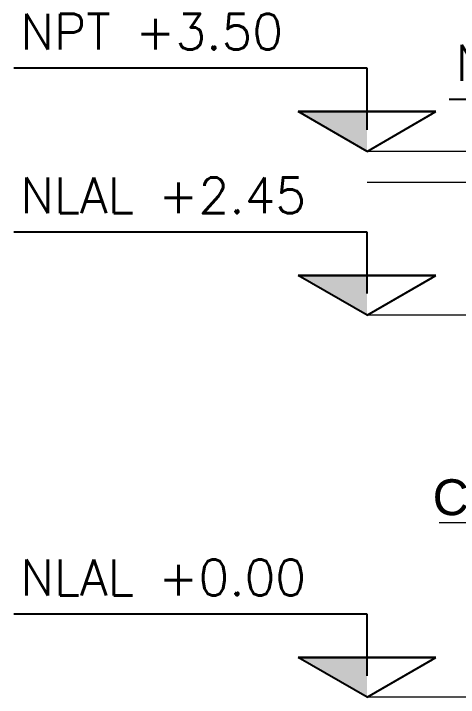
# Model space of a CAD drawing. Header units: metres. Extents: x 14 to 161, y 5 to 309.
# Drawn here: x 104.685 to 107.537, y 74.024 to 78.408 of the extents above; entities that cross this region are included whole.
import ezdxf
from ezdxf import colors
from ezdxf.entities.mleader import LeaderData, LeaderLine
from ezdxf.math import Vec2, Vec3

# ---------------------------------------------------------------- set-up
doc = ezdxf.new("R2010")
doc.units = ezdxf.units.M
doc.linetypes.add('CENTRO2', pattern=[0.8999999999999999, 0.6, -0.1, 0.1, -0.1])
for name, color, linetype, lineweight in [('E-Castillos', 3, 'Continuous', 5), ('E-Ejes', 1, 'CENTRO2', 9), ('E-Textos', 3, 'Continuous', 15)]:
    doc.layers.add(name, color=color, linetype=linetype, lineweight=lineweight)
doc.layers.add('E-Cotas', color=2, linetype='Continuous')
doc.styles.add('ASHADE', font='simplex.shx')
doc.styles.add('General', font='arial.ttf', dxfattribs={"height": 2.3})

# ---------------------------------------------------------------- blocks, each defined once
blk = doc.blocks.new('*U817')
at = {"layer": 'E-Cotas', "color": 2}
for p, q in [((-3.830894712564259e-08, 5.328313049120647), (-22.6614447994189, 5.328313049120647)), ((-3.830894712564259e-08, 1.383696414721948), (-3.830894712564259e-08, 5.328313049120647)), ((-4.417412719814031, 2.550394406733852), (4.417412652509363, 2.550394406733852)), ((4.417412652509363, 2.550394406733852), (-4.417412719814031, 2.550394406733852)), ((-3.830894712564259e-08, 2.054315384469874e-09), (-4.417412719814031, 2.550394406733852)), ((-3.830894712564259e-08, 2.054315384469874e-09), (-4.417412719814031, 2.550394406733852)), ((-3.830894712564259e-08, 2.054315384469874e-09), (4.417412652509363, 2.550394406733852)), ((-1.036926988717823e-08, -7.258910361684912e-09), (4.196640550034196, 2.42293155957554))]:
    blk.add_line(p, q, dxfattribs=at)
blk.add_solid([(-4.417412719814031, 2.550394406733852), (-3.830894712564259e-08, 2.550394406733852), (-4.417412719814031, 2.550394406733852), (-3.830894712564259e-08, 2.054315384469874e-09)], dxfattribs=at)
at = {"layer": 'E-Textos', "color": 3, "ltscale": 0.5, "style": 'ASHADE'}
blk.add_attdef('NLAL', (-22.24336711968285, 6.53209489501368, -0.2012455378280725), '', height=2.3, dxfattribs=at)

msp = doc.modelspace()

# ---------------------------------------------------------------- linework, layer by layer
at = {"layer": 'E-Ejes', "ltscale": 20}
msp.add_line((112.5363769425707, 77.32430136407456), (106.951277185991, 77.32430136407456), dxfattribs=at)
for points in [[(110.7363769425712, 77.52430136407445), (106.9512771815839, 77.52430136407456)], [(108.636387193615, 76.47430136407455), (106.9512771815839, 76.47430136407455)], [(110.7363769425711, 74.02430136407445), (106.9512771815839, 74.02430136407456)]]:
    msp.add_lwpolyline(points, dxfattribs=at)

# ---------------------------------------------------------------- block references
at = {"layer": 'E-Cotas', "ltscale": 0.5, "xscale": 0.1, "yscale": 0.1, "zscale": 0.1}
for p, values in [((106.9512771898219, 77.52430136641355), {'NLAL': 'NPT +3.50'}), ((109.7438270725188, 77.32430136641355), {'NLAL': 'NLAL +3.30'}), ((106.9512771898219, 76.47430136641354), {'NLAL': 'NLAL +2.45'}), ((106.9512771854148, 74.02430136641355), {'NLAL': 'NLAL +0.00'})]:
    msp.add_blockref('*U817', p, dxfattribs=at).add_auto_attribs(values)

# ---------------------------------------------------------------- leaders
at = {"layer": 'E-Castillos', "ltscale": 0.5}
ml = msp.add_multileader_mtext('Standard', dxfattribs=at)
ml.set_content('CM1', color=3, style='General')
ml.set_leader_properties(color=2, linetype='Continuous', lineweight=15)
ml.build(insert=Vec2(0, 0))
ml.multileader.update_dxf_attribs({"text_left_attachment_type": 5, "text_right_attachment_type": 5, "dogleg_length": 3, "arrow_head_size": 0.2, "scale": 0.1})
ctx = ml.context
ctx.base_point, ctx.scale, ctx.char_height, ctx.arrow_head_size, ctx.landing_gap_size, ctx.plane_origin = Vec3(107.4468442546127, 75.14229254086183), 0.1, 0.23, 0.2, 0, Vec3(108.7113871936149, 75.3993013640744)
ctx.left_attachment, ctx.right_attachment, ctx.text_align_type = 5, 5, 2
notes = []
notes.append((ctx, [(0, (1, 1, 0), (108.3502412532484, 75.14229254086183), (-1, 0), 0.3, [(0, [(108.7113871936149, 75.3993013640744)], 0, [])])]))
ctx.mtext.insert, ctx.mtext.alignment, ctx.mtext.flow_direction = Vec3(108.0502412532484, 75.42221477824246), 3, 5
for ctx, leaders in notes:
    for number, flags, end, landing, length, lines in leaders:
        leader = LeaderData()
        leader.index, (leader.has_last_leader_line, leader.has_dogleg_vector, leader.attachment_direction) = number, flags
        leader.last_leader_point, leader.dogleg_vector, leader.dogleg_length = Vec3(end), Vec3(landing), length
        for number, points, colour, breaks in lines:
            line = LeaderLine()
            line.index, line.vertices, line.color, line.breaks = number, Vec3.list(points), colors.encode_raw_color(colour), breaks
            leader.lines.append(line)
        ctx.leaders.append(leader)

doc.saveas('drawing.dxf')
